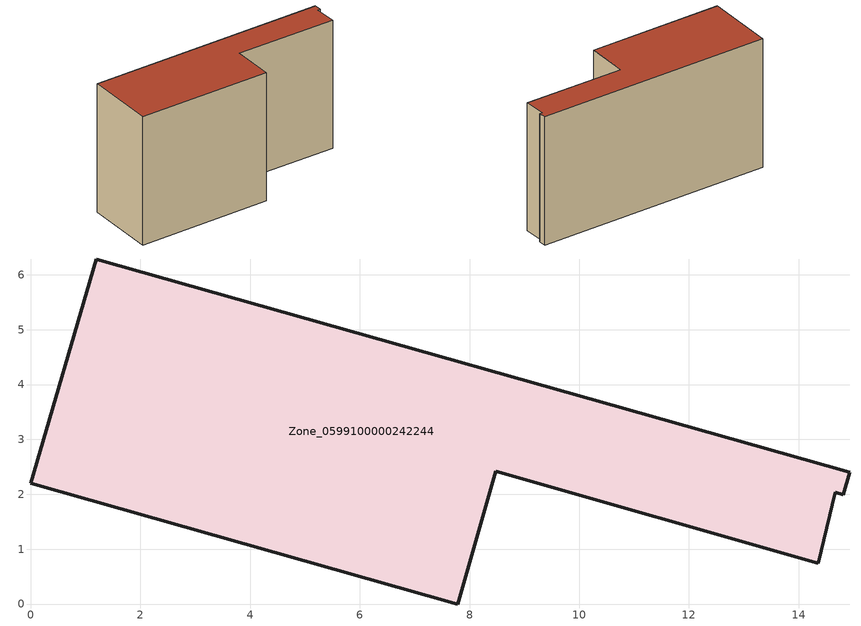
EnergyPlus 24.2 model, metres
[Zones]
Zone_0599100000242244
 floor ground (C_G): 0,2.2 1.19,6.29 14.93,2.4 14.81,1.99 14.67,2.04 14.36,0.74 8.47,2.42 7.78,0 z0
 wall outside (C_F): 1.19,6.29 0,2.2 7.78,0 8.47,2.42 14.36,0.74 14.67,2.04 14.81,1.99 14.93,2.4 1.19,6.29 z0:7.92
 roof outside (C_R): 14.81,1.99 14.93,2.4 1.19,6.29 0,2.2 7.78,0 8.47,2.42 14.36,0.74 14.67,2.04 z7.92
[BUILDING]
Pand.0599100000242244: North Axis=0; Terrain=City; Loads Convergence Tolerance Value=0.04; Temperature Convergence Tolerance Value=0.4; Solar Distribution=FullExterior; Maximum Number of Warmup Days=25; Minimum Number of Warmup Days=1
[Site:Location]
Rotterdam.The.Hague.AP_ZH_NLD Design_Conditions: Latitude=51.96; Longitude=4.45; Time Zone=1; Elevation=-4.5
[SITE:GROUNDTEMPERATURE:BUILDINGSURFACE]
18, 18, 18, 18, 18, 18, 18, 18, 18, 18, 18, 18
[MATERIAL] Thermal Absorptance=0.9; Solar Absorptance=0.7; Visible Absorptance=0.7
Name | Roughness | Thickness | Conductivity | Density | Specific Heat
G.TI.1946 | MediumSmooth | 0.15 | 1 | 540 | 1210
F.TI.1946 | Rough | 0.3 | 0.857143 | 1920 | 840
R.TI.1946 | MediumRough | 0.2 | 0.1 | 1500 | 1000
[CONSTRUCTION]
C_G: G.TI.1946
C_F: F.TI.1946
C_R: R.TI.1946
[ZONE]
Zone_0599100000242244: Type=1; Multiplier=1; Ceiling Height=Autocalculate; Volume=Autocalculate; Floor Area=autocalculate; Part of Total Floor Area=Yes
[ZONEINFILTRATION:DESIGNFLOWRATE]
Infil_Zone_0599100000242244: Zone or ZoneList or Space or SpaceList=Zone_0599100000242244; Schedule=AlwaysOn; Design Flow Rate Calculation Method=Flow/Area; Flow Rate per Floor Area=0.003; Constant Term Coefficient=1; Temperature Term Coefficient=0; Velocity Term Coefficient=0; Velocity Squared Term Coefficient=0
[HVACTEMPLATE:ZONE:IDEALLOADSAIRSYSTEM]
Zone_0599100000242244: Maximum Heating Supply Air Temperature=50; Minimum Cooling Supply Air Temperature=13; Maximum Heating Supply Air Humidity Ratio=0.0156; Minimum Cooling Supply Air Humidity Ratio=0.0077; Heating Limit=NoLimit; Cooling Limit=NoLimit; Dehumidification Control Type=ConstantSensibleHeatRatio; Cooling Sensible Heat Ratio=0.7; Dehumidification Setpoint=60; Humidification Control Type=None; Humidification Setpoint=30; Outdoor Air Method=None; Outdoor Air Flow Rate per Person=0.00944; Outdoor Air Flow Rate per Zone Floor Area=0; Outdoor Air Flow Rate per Zone=0; Demand Controlled Ventilation Type=None; Outdoor Air Economizer Type=NoEconomizer; Heat Recovery Type=None; Sensible Heat Recovery Effectiveness=0.7; Latent Heat Recovery Effectiveness=0.65
[ZONECONTROL:THERMOSTAT]
ThermostatControl_Zone_0599100000242244: Zone or ZoneList=Zone_0599100000242244; Control Type Schedule=DualSetpointControlType; Control 1=Thermostat_Zone_0599100000242244; Temperature Difference Between Cutout And Setpoint=0
[THERMOSTATSETPOINT:DUALSETPOINT]
Thermostat_Zone_0599100000242244: Heating Setpoint Temperature Schedule=HeatingSetpoint_Zone_0599100000242244; Cooling Setpoint Temperature Schedule=CoolingSetpoint_Zone_0599100000242244
[SCHEDULE:COMPACT]
HeatingSetpoint_Zone_0599100000242244: Through: 12/31, For: AllDays, Until: 24:00, 21
CoolingSetpoint_Zone_0599100000242244: Through: 12/31, For: AllDays, Until: 24:00, 24
DualSetpointControlType: Through: 12/31, For: AllDays, Until: 24:00, 4
AlwaysOn: Through: 12/31, For: AllDays, Until: 24:00, 1
